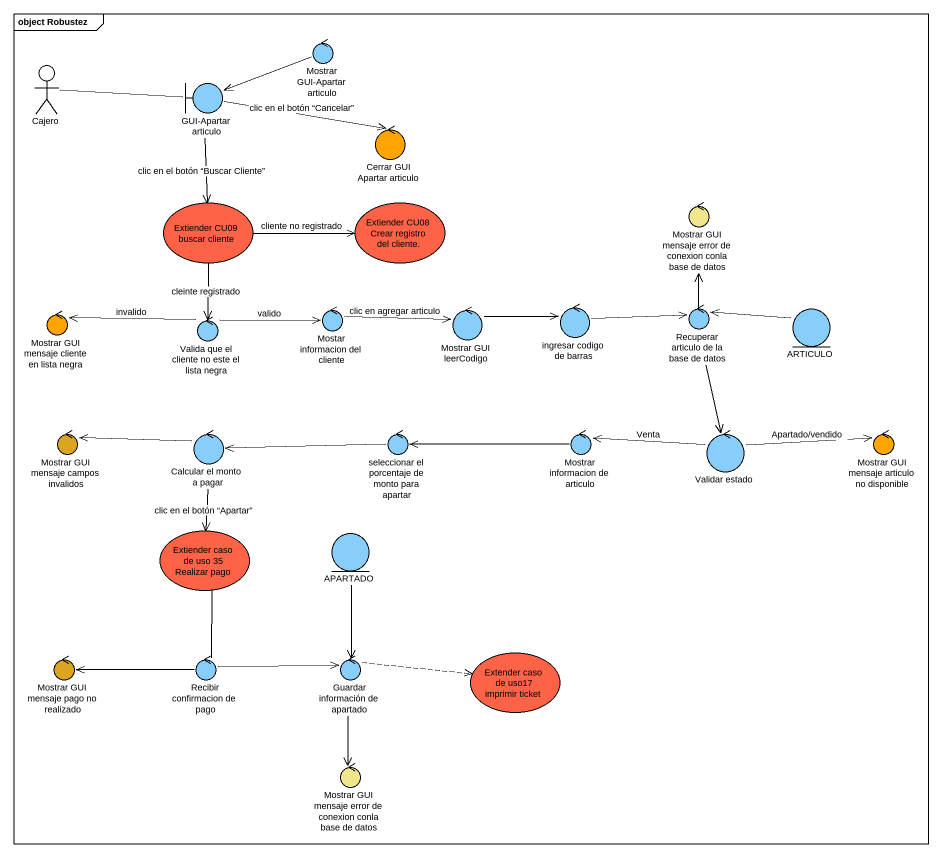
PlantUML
@startuml
mainframe object Robustez
actor Cajero
control "Mostrar GUI-Apartar articulo" as Mostrar_GUI_Apartar_articulo #87CEFA
boundary "GUI-Apartar articulo" as GUI_Apartar_articulo #87CEFA
control "Cerrar GUI Apartar articulo" as Cerrar_GUI_Apartar_articulo #FFA500
usecase "Extiender CU09 buscar cliente" as Extiender_CU09_buscar #FF6347
usecase "Extiender CU08 Crear registro del cliente." as Extiender_CU08_Crear #FF6347
control "Mostrar GUI mensaje error de conexion conla base de datos" as Mostrar_GUI_mensaje_error #F0E68C
control "Mostar informacion del cliente" as Mostar_informacion_del #87CEFA
control "Mostrar GUI leerCodigo" as Mostrar_GUI_leerCodigo #87CEFA
control "ingresar codigo de barras" as ingresar_codigo_de_barras #87CEFA
control "Recuperar articulo de la base de datos" as Recuperar_articulo_de_la #87CEFA
entity ARTICULO #87CEFA
control "Mostrar GUI mensaje cliente en lista negra" as Mostrar_GUI_mensaje_cliente #FFA500
control "Valida que el cliente no este el lista negra" as Valida_que_el_cliente_no #87CEFA
control "Mostrar GUI mensaje campos invalidos" as Mostrar_GUI_mensaje_campos #DAA520
control "Calcular el monto a pagar" as Calcular_el_monto_a_pagar #87CEFA
control "seleccionar el porcentaje de monto para apartar" as seleccionar_el_porcentaje #87CEFA
control "Mostrar informacion de articulo" as Mostrar_informacion_de #87CEFA
control "Validar estado" as Validar_estado #87CEFA
control "Mostrar GUI mensaje articulo no disponible" as Mostrar_GUI_mensaje #FFA500
usecase "Extiender caso de uso 35 Realizar pago" as Extiender_caso_de_uso_35 #FF6347
entity APARTADO #87CEFA
usecase "Extender caso de uso17 imprimir ticket" as Extender_caso_de_uso17 #FF6347
control "Mostrar GUI mensaje pago no realizado" as Mostrar_GUI_mensaje_pago_no #DAA520
control "Recibir confirmacion de pago" as Recibir_confirmacion_de_pago #87CEFA
control "Guardar información de apartado" as Guardar_información_de #87CEFA
control "Mostrar GUI mensaje error de conexion conla base de datos" as Mostrar_GUI_mensaje_error_2 #F0E68C
Cajero -right- GUI_Apartar_articulo
Mostrar_GUI_Apartar_articulo -left-> GUI_Apartar_articulo
GUI_Apartar_articulo -right-> Cerrar_GUI_Apartar_articulo : clic en el botón “Cancelar”
GUI_Apartar_articulo --> Extiender_CU09_buscar : clic en el botón “Buscar Cliente”
Extiender_CU09_buscar -right-> Extiender_CU08_Crear : cliente no registrado
Extiender_CU09_buscar --> Valida_que_el_cliente_no : cleinte registrado
Mostar_informacion_del -right-> Mostrar_GUI_leerCodigo : clic en agregar articulo
Mostrar_GUI_leerCodigo -right-> ingresar_codigo_de_barras
ingresar_codigo_de_barras -right-> Recuperar_articulo_de_la
Recuperar_articulo_de_la -up-> Mostrar_GUI_mensaje_error
Recuperar_articulo_de_la --> Validar_estado
ARTICULO -left-> Recuperar_articulo_de_la
Valida_que_el_cliente_no -right-> Mostar_informacion_del : valido
Valida_que_el_cliente_no -left-> Mostrar_GUI_mensaje_cliente : invalido
Calcular_el_monto_a_pagar -left-> Mostrar_GUI_mensaje_campos
Calcular_el_monto_a_pagar --> Extiender_caso_de_uso_35 : clic en el botón “Apartar”
seleccionar_el_porcentaje -left-> Calcular_el_monto_a_pagar
Mostrar_informacion_de -left-> seleccionar_el_porcentaje
Validar_estado -left-> Mostrar_informacion_de : Venta
Validar_estado -right-> Mostrar_GUI_mensaje : Apartado/vendido
Extiender_caso_de_uso_35 -- Recibir_confirmacion_de_pago
APARTADO --> Guardar_información_de
Recibir_confirmacion_de_pago -left-> Mostrar_GUI_mensaje_pago_no
Recibir_confirmacion_de_pago -right-> Guardar_información_de
Guardar_información_de .right.> Extender_caso_de_uso17
Guardar_información_de --> Mostrar_GUI_mensaje_error_2
@enduml
